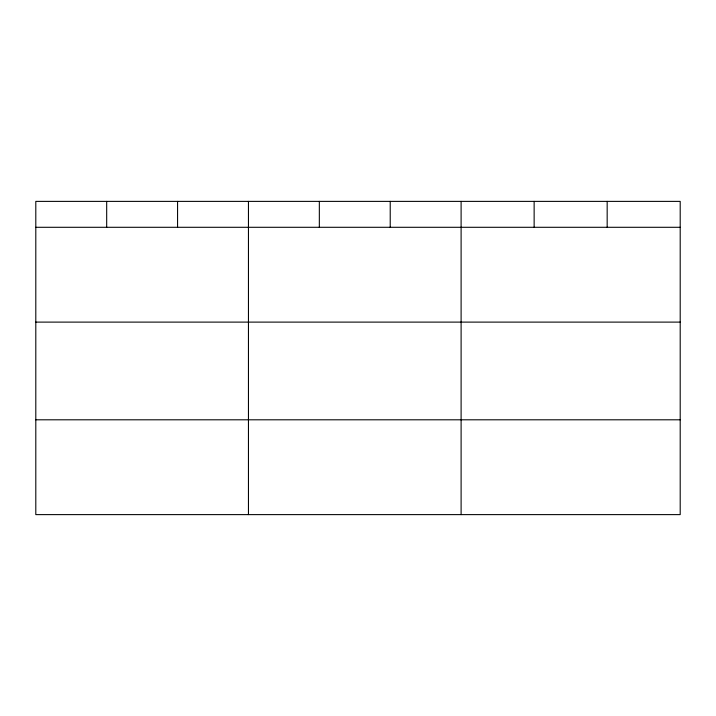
<?xml version="1.0" encoding="UTF-8"?>
<svg xmlns="http://www.w3.org/2000/svg" width="716" height="716" viewBox="0 0 716 716"><rect width="100%" height="100%" fill="white"/><g stroke="black" fill="none" stroke-linecap="round" stroke-linejoin="round"><path stroke-width="1.07" d="M680.2 322.111L680.2 201.384L35.8 201.384L35.8 514.616L680.2 514.616L680.2 322.111L35.8 322.111M35.8 227.294L680.2 227.294M35.8 419.8L680.2 419.8M607.168 201.384L607.168 227.294M534.136 201.384L534.136 227.294M461.104 201.384L461.104 514.616M390.22 201.384L390.22 227.294M319.336 201.384L319.336 227.294M248.452 201.384L248.452 514.616M177.568 201.384L177.568 227.294M106.684 201.384L106.684 227.294"/></g></svg>
